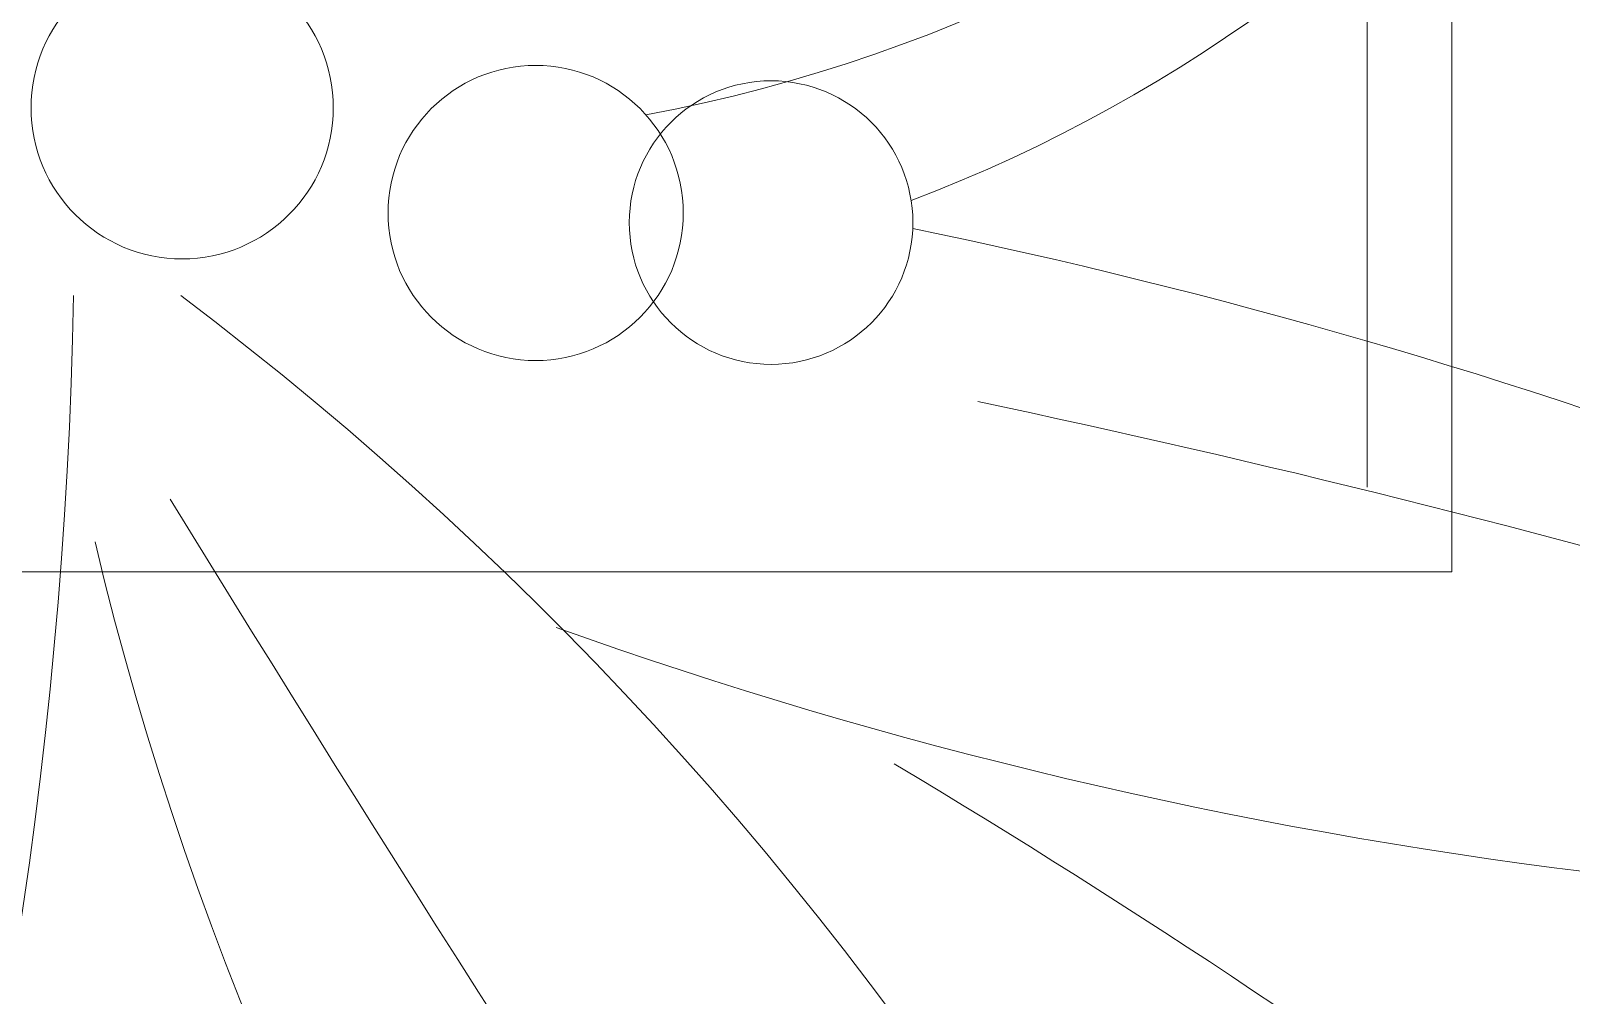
# Model space of a CAD drawing. Header units: millimetres. Extents: x 46079 to 131409, y 40831 to 60403.
# Drawn here: x 119725.6 to 119907.4, y 50607.9 to 50721.8 of the extents above; entities that cross this region are included whole.
import ezdxf

# ---------------------------------------------------------------- set-up
doc = ezdxf.new("R2010")
doc.units = ezdxf.units.MM
for name, color, linetype, lineweight in [('A-WALL', 113, 'Continuous', 18), ('G-IMPT', 8, 'Continuous', 18), ('L-PLNT', 71, 'Continuous', 18)]:
    doc.layers.add(name, color=color, linetype=linetype, lineweight=lineweight)

# ---------------------------------------------------------------- blocks, each defined once
blk = doc.blocks.new('CAY DUA VAN PHAT - CAY DUA VAN PHAT_dwg-2253781-TKCS_BỂ NƯỚC NGẦM - MẶT BẰNG NẮP BỂ')
at = {"layer": 'G-IMPT'}
for centre, radius in [((672.09, 720.8), 35.68), ((696.93, 637.33), 34.85), ((699.2, 581.75), 33.48)]:
    blk.add_circle(centre, radius, dxfattribs=at)
for centre, radius, start, end in [((695.3, 1884.13), 1137.9, 271.06337, 304.27673), ((594.66, -15.71), 778.16, 32.2613, 76.62972), ((1382.22, 1223.79), 834.25, 217.05305, 261.06763), ((-3577.96, -6349.72), 8299.95, 54.408023, 58.453572), ((-274.88, 250.43), 1135.91, 354.36811, 19.65628), ((308.23, 679.24), 371.77, 282.004, 349.47), ((2568.48, 1594.88), 2029.53, 210.89916, 222.23434), ((354.24, 677.65), 363.4, 274.943, 339.2141), ((2056.69, 827.62), 1384.56, 191.63825, 209.82735), ((3456.52, 1105.47), 2774.75, 191.90827, 200.38503)]:
    blk.add_arc(centre, radius, start, end, dxfattribs=at)
blk = doc.blocks.new('CAY DUA VAN PHAT - CAY DUA VAN PHAT_dwg-V42-TKCS_BỂ NƯỚC NGẦM - MẶT BẰNG NẮP BỂ')
at = {"layer": 'G-IMPT'}
for centre, radius in [((672.09, 720.8), 35.68), ((696.93, 637.33), 34.85), ((699.2, 581.75), 33.48)]:
    blk.add_circle(centre, radius, dxfattribs=at)
for centre, radius, start, end in [((695.3, 1884.13), 1137.9, 271.06337, 304.27673), ((594.66, -15.71), 778.16, 32.2613, 76.62972), ((1382.22, 1223.79), 834.25, 217.05305, 261.06763), ((-3577.96, -6349.72), 8299.95, 54.408023, 58.453572), ((-274.88, 250.43), 1135.91, 354.36811, 19.65628), ((308.23, 679.24), 371.77, 282.004, 349.47), ((2568.48, 1594.88), 2029.53, 210.89916, 222.23434), ((354.24, 677.65), 363.4, 274.943, 339.2141), ((2056.69, 827.62), 1384.56, 191.63825, 209.82735), ((3456.52, 1105.47), 2774.75, 191.90827, 200.38503)]:
    blk.add_arc(centre, radius, start, end, dxfattribs=at)
blk = doc.blocks.new('CAY DUA VAN PHAT - CAY DUA VAN PHAT-V43-TKCS_BỂ NƯỚC NGẦM - MẶT BẰNG NẮP BỂ')
at = {"extrusion": (0, 0, -1), "xscale": 0.5, "yscale": 0.5, "zscale": -0.5, "rotation": 180}
for name in ['CAY DUA VAN PHAT - CAY DUA VAN PHAT_dwg-2253781-TKCS_BỂ NƯỚC NGẦM - MẶT BẰNG NẮP BỂ', 'CAY DUA VAN PHAT - CAY DUA VAN PHAT_dwg-V42-TKCS_BỂ NƯỚC NGẦM - MẶT BẰNG NẮP BỂ']:
    blk.add_blockref(name, (151.82, 370.52), dxfattribs=at)

msp = doc.modelspace()

# ---------------------------------------------------------------- linework, layer by layer
at = {"layer": 'A-WALL'}
for p, q in [((119893.35, 50657.93), (119893.35, 55286.31)), ((119883.35, 50667.93), (119883.35, 55276.31)), ((119693.27, 50657.93), (119893.35, 50657.93))]:
    msp.add_line(p, q, dxfattribs=at)

# ---------------------------------------------------------------- block references
at = {"layer": 'L-PLNT', "rotation": 270.0000000000003}
msp.add_blockref('CAY DUA VAN PHAT - CAY DUA VAN PHAT-V43-TKCS_BỂ NƯỚC NGẦM - MẶT BẰNG NẮP BỂ', (119733.35, 50896.94), dxfattribs=at)

doc.saveas('drawing.dxf')
